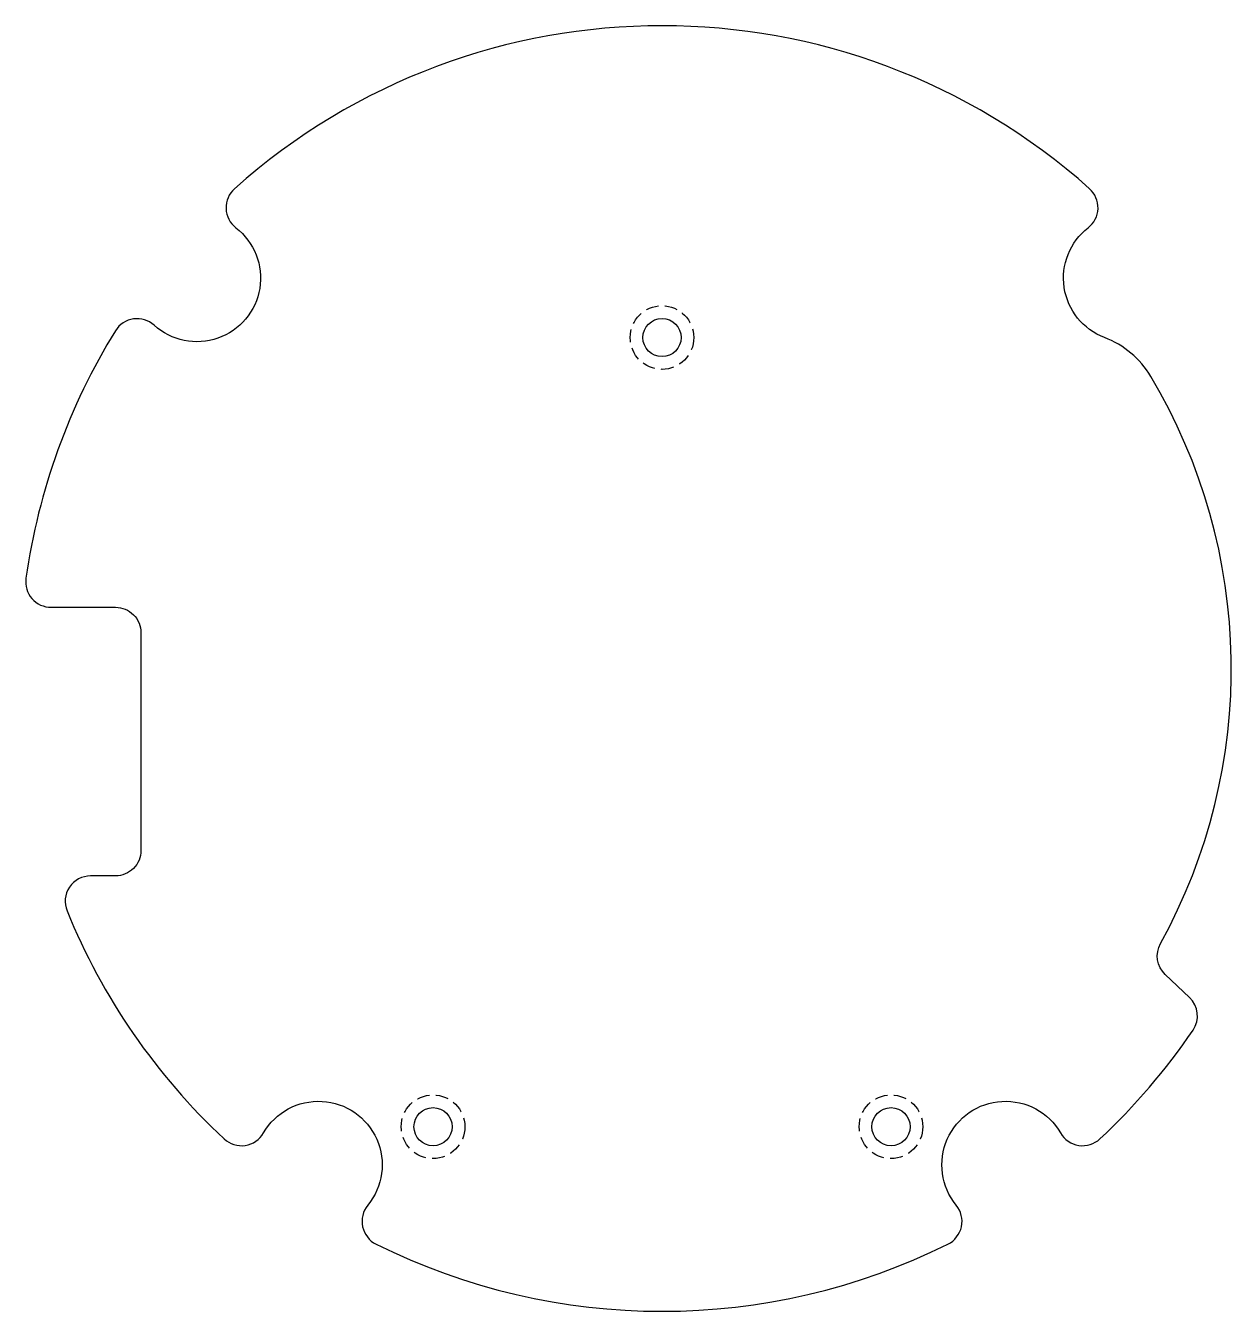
# Model space of a CAD drawing. Header units: millimetres. Extents: x -25 to 22.4, y -25.3 to 25.3.
import ezdxf

# ---------------------------------------------------------------- set-up
doc = ezdxf.new("R2010")
doc.units = ezdxf.units.MM
doc.linetypes.add('DASHED', pattern=[0.75, 0.5, -0.25])
doc.layers.get('0').update_dxf_attribs({"linetype": 'CONTINUOUS'})

msp = doc.modelspace()

# ---------------------------------------------------------------- linework, layer by layer
msp.add_lwpolyline([(-22.459, -8.147, 0.532606), (-23.385, -9.524, 0.108958), (-17.21, -18.477, 0.481648), (-15.663, -18.246, -1.083676), (-11.565, -21.083, 0.481648), (-11.236, -22.612, 0.234765), (11.236, -22.612, 0.481648), (11.565, -21.083, -1.083676), (15.663, -18.246, 0.481648), (17.21, -18.477, 0.055841), (20.872, -14.21, 0.367898), (20.733, -12.922), (19.779, -12.018, -0.341555), (19.591, -10.809, 0.266755), (19.208, 11.476, 0.168923), (17.393, 12.998, -0.585805), (16.749, 17.311, 0.469086), (16.802, 18.848, 0.381014), (-16.802, 18.848, 0.469086), (-16.749, 17.311, -1.039705), (-19.96, 13.483, 0.469086), (-21.483, 13.268, 0.10348), (-25, 3.544, 0.45609), (-24.01, 2.404), (-21.48, 2.404, -0.414214), (-20.48, 1.404), (-20.48, -7.147, -0.414214), (-21.48, -8.147)], format="xyb", close=True)
at = {"linetype": 'DASHED'}
for centre in [(0, 13), (-9, -18), (9, -18)]:
    msp.add_circle(centre, 1.25, dxfattribs=at)
for centre in [(0, 13), (-9, -18), (9, -18)]:
    msp.add_circle(centre, 0.75)

doc.saveas('drawing.dxf')
